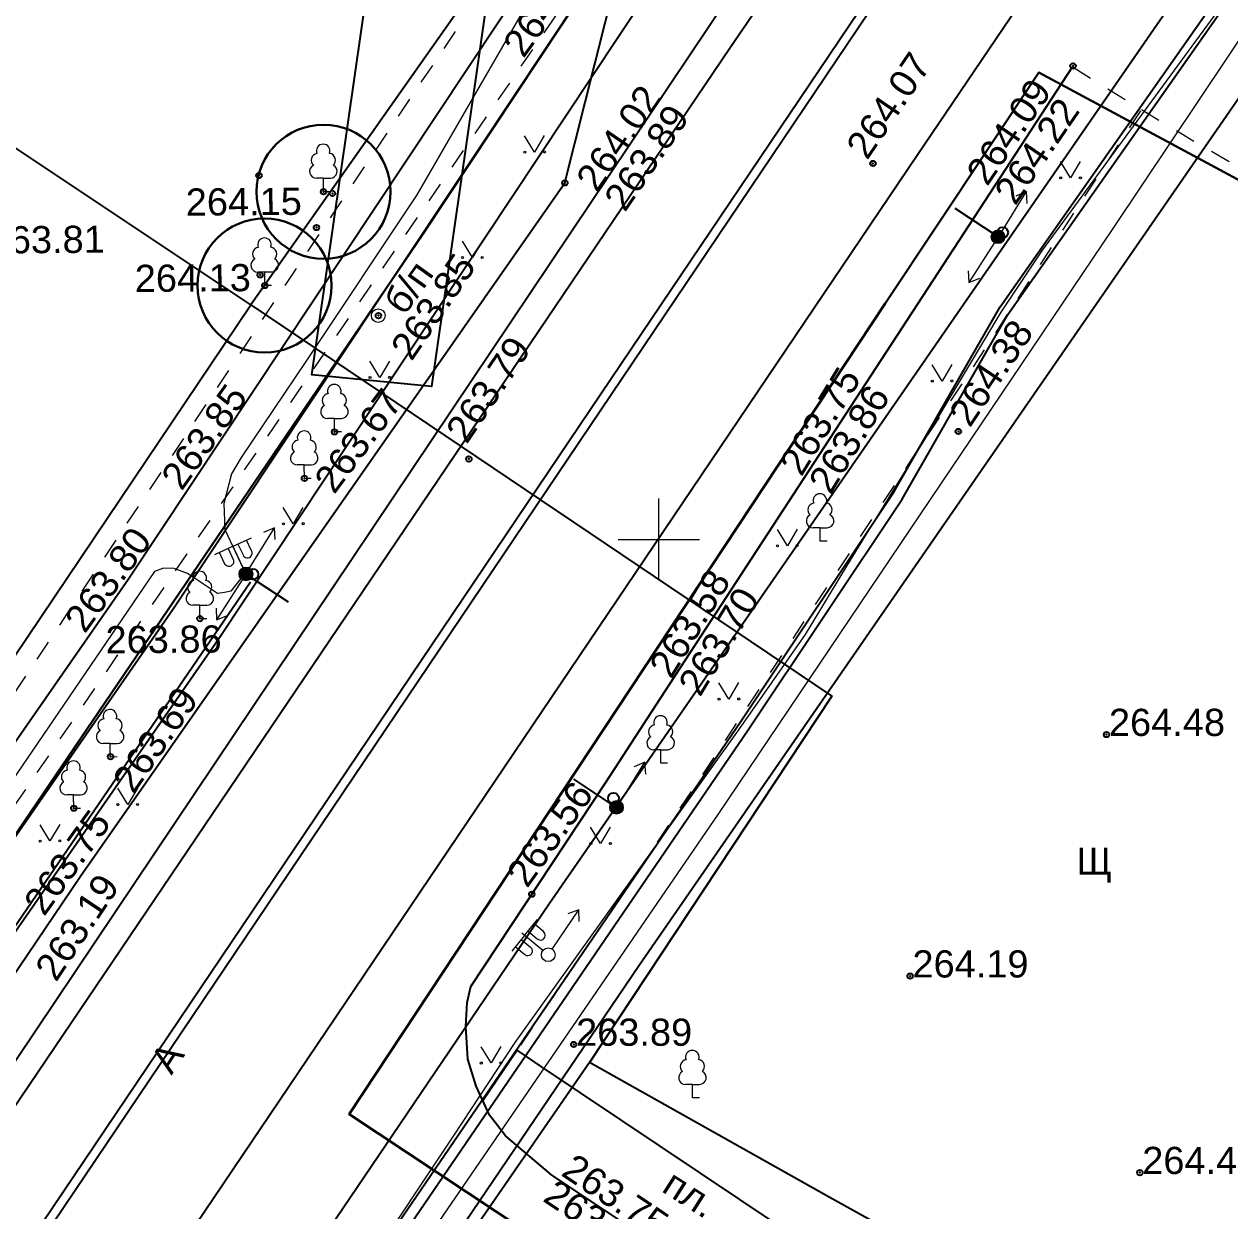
# Model space of a CAD drawing. Header units: metres. Extents: x -1448899 to 1563798, y -293564 to 398817.
# Drawn here: x 1533076.64 to 1533121.01, y 387375.3 to 387418.96 of the extents above; entities that cross this region are included whole.
import ezdxf

# ---------------------------------------------------------------- set-up
doc = ezdxf.new("R2010")
doc.units = ezdxf.units.M
doc.set_wipeout_variables(frame=1)
doc.header["$PDMODE"] = 32
doc.header["$PDSIZE"] = 0.2
doc.linetypes.add('atp_1.5x1.5', pattern=[3, 1.5, -1.5])
for name, color, linetype in [('C', 134, 'Continuous'), ('P', 94, 'Continuous'), ('T', 1, 'Continuous'), ('Z', 30, 'Continuous'), ('Автодорожное хозяйство', 7, 'Continuous'), ('Водопроводы', 7, 'Continuous'), ('Газопроводы', 7, 'Continuous'), ('Кабели низкого напряжения', 7, 'Continuous'), ('Кабели связи', 7, 'Continuous'), ('кадастр', 7, 'Continuous'), ('Объекты электропередачи', 7, 'Continuous'), ('Отметка', 7, 'Continuous'), ('Пикет', 7, 'Continuous'), ('Растительность', 7, 'Continuous'), ('Сетка координат', 7, 'Continuous')]:
    doc.layers.add(name, color=color, linetype=linetype)
doc.styles.get("Standard").update_dxf_attribs({"font": 'arial.ttf'})
doc.styles.add('Бм431', font='')
doc.styles.get('Бм431').set_extended_font_data('Bm431', italic=True)
doc.linetypes.add('atp_119_3', pattern='A,4,-2,[131,ltypeshp.shx,S=0.45,R=90,X=0.45,Y=-0.45],8,[131,ltypeshp.shx,S=0.45,R=-90,X=-0.45,Y=0.45],-2,4', length=20)
doc.linetypes.add('atp_122_g', pattern='A,2,-2,3,-0.6,["Г",Бм431,S=2,R=0,X=0,Y=-1],-2.8,3,-2,8,-2,8,-2,6', length=41.4)
doc.linetypes.add('atp_122_v', pattern='A,2,-2,3,-0.6,["В",Бм431,S=2,R=0,X=-0.5,Y=-1],-2,4,-2,8,-2,8,-2,6', length=41.6)
doc.linetypes.add('atp_133_t', pattern='A,4,[133,ltypeshp.shx,S=0.12,R=0,X=-0.12,Y=0],0,[133,ltypeshp.shx,S=0.25,R=0,X=-0.25,Y=0],4,-2', length=10)

# ---------------------------------------------------------------- blocks, each defined once
blk = doc.blocks.new('atp_390a')
at = {"color": 0, "linetype": 'ByBlock', "lineweight": -2}
for points in [[(0, 0.994), (-0.513, 0.994)], [(0, 0.994), (0.513, 0.994)], [(0, 0), (0, 0.994)], [(0.5, 0), (0, 0)]]:
    blk.add_lwpolyline(points, dxfattribs=at)
for centre, start, end in [((-0.394, 2.316), 97.94065, 227.81966), ((0, 3), 90, 202.24196), ((0, 3), 337.75804, 90), ((0.394, 2.316), 312.18034, 82.05935), ((-0.513, 1.494), 115.63459, 270), ((0.513, 1.494), 270, 64.36541)]:
    blk.add_arc(centre, 0.5, start, end, dxfattribs=at)
blk = doc.blocks.new('atp_106a')
at = {"color": 0, "linetype": 'ByBlock', "lineweight": -2}
blk.add_circle((0, 0), 0.5, dxfattribs=at)
blk = doc.blocks.new('atp_108a')
at = {"linetype": 'ByBlock', "lineweight": -2}
h = blk.add_hatch(color=0, dxfattribs=at)
edge = h.paths.add_edge_path()
edge.add_arc((0, 0), 0.12, 0, 360)
at = {"color": 0, "linetype": 'ByBlock', "lineweight": -2}
for radius in [0.5, 0.12]:
    blk.add_circle((0, 0), radius, dxfattribs=at)
blk = doc.blocks.new('atp_115c')
at = {"color": 0, "linetype": 'ByBlock', "lineweight": -2}
for points in [[(3.294, -0.503), (4, 0), (3.294, 0.503)], [(0.5, 0), (4, 0)]]:
    blk.add_lwpolyline(points, dxfattribs=at)
blk = doc.blocks.new('atp_110a')
at = {"color": 0, "linetype": 'ByBlock', "lineweight": -2}
for p, q in [((0, 2.25), (-1.5, 2.25)), ((0, 0.5), (0, 2.5)), ((0, 2.25), (1.5, 2.25))]:
    blk.add_line(p, q, dxfattribs=at)
for points in [[(-0.4, 2.25), (-0.4, 1.364, -1.040016), (-1.1, 1.364), (-1.1, 2.25)], [(0.4, 2.25), (0.4, 1.364, 1.040016), (1.1, 1.364), (1.1, 2.25)]]:
    blk.add_lwpolyline(points, format="xyb", dxfattribs=at)
blk = doc.blocks.new('atp_107a')
at = {"linetype": 'ByBlock', "lineweight": -2}
h = blk.add_hatch(color=0, dxfattribs=at)
edge = h.paths.add_edge_path()
edge.add_arc((0, 0), 0.5, 0, 360)
at = {"color": 0, "linetype": 'ByBlock', "lineweight": -2}
blk.add_circle((0, 0), 0.5, dxfattribs=at)
blk = doc.blocks.new('atp_416')
at = {"color": 0, "linetype": 'ByBlock', "lineweight": -2}
blk.add_lwpolyline([(0.723, 1.2), (0, 0), (-0.723, 1.2)], dxfattribs=at)
for centre in [(-0.723, 0), (0.723, 0)]:
    blk.add_circle(centre, 0.075, dxfattribs=at)
blk = doc.blocks.new('A$C0BB7152E')
at = {"layer": 'C', "linetype": 'Continuous'}
blk.add_lwpolyline([(1533010.15, 387296.5), (1533022.12, 387314.27), (1533032.71, 387330.02), (1533041.67, 387343.87), (1533043.84, 387347.18), (1533052.81, 387360.85), (1533073.87, 387392.13), (1533084.99, 387408.63), (1533106.37, 387394.23), (1533097.45, 387380.76), (1533085.37, 387363.26), (1533071.71, 387343.18), (1533064.43, 387332.52), (1533041.7, 387298.63)], dxfattribs=at)
at = {"layer": 'P', "linetype": 'Continuous'}
for points in [[(1533084.99, 387408.63), (1533076.04, 387414.59), (1533059.14, 387426.19), (1533052.51, 387431.33), (1533061.91, 387444.66), (1533063.48, 387447.29), (1533085.34, 387432.98), (1533096.55, 387425.06)], [(1533106.27, 387375.8), (1533097.45, 387380.76), (1533085.37, 387363.26), (1533071.71, 387343.18), (1533088.55, 387333.37), (1533104.41, 387356.92), (1533110.53, 387368.54), (1533111.02, 387369.26), (1533112.47, 387372.36)]]:
    blk.add_lwpolyline(points, close=True, dxfattribs=at)
at = {"layer": 'T', "linetype": 'Continuous'}
for points in [[(1532931.94, 387138.54), (1532961.82, 387183.01), (1532987.59, 387220.92), (1533011.38, 387258.11), (1533018.57, 387266.56), (1533023.77, 387275.33), (1533042.24, 387302.78), (1533044.69, 387305.28), (1533063.43, 387333.06), (1533068.13, 387338.83), (1533074.08, 387349.1), (1533083.72, 387364.36), (1533103.29, 387393), (1533108.95, 387401.48), (1533112.84, 387408.27), (1533130.12, 387432.87)], [(1532931.66, 387138.84), (1532961.54, 387183.3), (1532987.3, 387221.21), (1533011.1, 387258.41), (1533018.29, 387266.86), (1533023.48, 387275.61), (1533041.97, 387303.09), (1533044.42, 387305.59), (1533063.15, 387333.36), (1533067.85, 387339.13), (1533073.79, 387349.38), (1533083.44, 387364.65), (1533103.01, 387393.29), (1533108.66, 387401.76), (1533112.56, 387408.56), (1533129.83, 387433.17)], [(1533330.57, 387567.05), (1533274, 387556.26), (1533216.53, 387544.1), (1533193.93, 387536.43), (1533174.02, 387522.56), (1533148.19, 387484.78), (1533102.62, 387418.08), (1532923.45, 387153.07), (1532596.95, 386668.16), (1532501.82, 386525.68), (1532463.24, 386470.75), (1532364.18, 386323.11), (1532278.05, 386197.05), (1532195.94, 386075.2), (1532063.54, 385880.4), (1531928.37, 385674.27)], [(1531934.83, 385669.49), (1532071.49, 385875.31), (1532203.45, 386070.48), (1532286.31, 386192.02), (1532371.45, 386319.02), (1532470.86, 386466.5), (1532497.05, 386506.13), (1532602.58, 386664.36), (1532929.87, 387147.97), (1533109.5, 387414.14), (1533154.44, 387480.52), (1533178.92, 387517.57), (1533196.83, 387528.9), (1533218.91, 387532.64), (1533276.64, 387542.75), (1533333.71, 387553.63)], [(1532064.33, 385872.03), (1533175.95, 387529.37), (1533203.37, 387541.48)], [(1533216.73, 387532.26), (1533172.46, 387515.46), (1533167.14, 387509.68), (1533152.77, 387486.79), (1533098.63, 387406.47), (1533045.06, 387327.01), (1532998.78, 387258.35), (1532937.35, 387167.22), (1532873.99, 387071.58), (1532810.63, 386975.94), (1532667.81, 386765.52), (1532524.99, 386555.1), (1532479.89, 386488.38), (1532403.68, 386375.5), (1532346.97, 386290.94), (1532292.36, 386209.52), (1532231.58, 386118.89), (1532181.03, 386043.53), (1532122.68, 385957.78), (1533172.46, 387515.46)], [(1533162.43, 387515.89), (1533154.53, 387505.18), (1533111.68, 387441.91), (1533082.13, 387397.43), (1533060.27, 387365.97), (1533034.71, 387328.22), (1532997.57, 387271.25), (1532964.96, 387223.72), (1532933.37, 387176.37), (1532874.68, 387089.36), (1532843.38, 387040.66), (1532805.03, 386986.44), (1532776.13, 386943.81), (1532731.6, 386971.39), (1532708.71, 386938.73), (1532656.13, 386861.1), (1532653.98, 386858.22), (1532649.48, 386852.18), (1532588.17, 386895.63), (1532585.35, 386897.71), (1532581.82, 386900.16), (1532575.32, 386889.29)], [(1532765.03, 386934.85), (1532794.11, 386967.41), (1532818.17, 387003.22), (1532844.83, 387042.56), (1532871.41, 387081.94), (1532896.31, 387118.47), (1532921.55, 387156.25), (1532948, 387192.55), (1532970.65, 387229.72), (1532994.19, 387264.45), (1533016.33, 387297.19), (1533037.77, 387329.04), (1533061.42, 387364.03), (1533084.97, 387398.44)]]:
    blk.add_lwpolyline(points, dxfattribs=at)
for centre in [(1533112.65, 387411.29), (1533085.06, 387398.72), (1533098.33, 387390.48)]:
    blk.add_circle(centre, 0.2, dxfattribs=at)
at = {"layer": 'Z', "linetype": 'Continuous'}
for points in [[(1533710.26, 387285.68), (1533629.25, 387271.12), (1533488.73, 387243.43), (1533276.59, 387203.68), (1533212.06, 387524.79), (1533163.69, 387514.22), (1533156.17, 387504.03), (1533113.34, 387440.8), (1533083.78, 387396.31), (1533061.92, 387364.84), (1533036.38, 387327.12), (1532999.24, 387270.14), (1532966.62, 387222.6), (1532935.02, 387175.25), (1532876.35, 387088.27), (1532845.03, 387039.54), (1532806.68, 386985.3), (1532776.71, 386941.1), (1532732.15, 386968.69), (1532710.35, 386937.6), (1532656.87, 386858.62), (1532725.1, 386809.85)], [(1532931.71, 387177.49), (1532963.3, 387224.84), (1532995.91, 387272.36), (1533033.04, 387329.33), (1533058.61, 387367.1), (1533080.48, 387398.55), (1533110.02, 387443.02), (1533152.9, 387506.34), (1533159.62, 387515.45), (1533124.91, 387538.32), (1533068.35, 387576.42), (1532966.96, 387646.24), (1532837.59, 387734.1)], [(1533122.65, 387419.04), (1533119.66, 387420.83), (1533119.93, 387423.38), (1533106.41, 387428.47), (1533096.02, 387436.28), (1533091.63, 387405.62), (1533087.23, 387406.06), (1533091.96, 387438.98), (1533064.59, 387457.12), (1533022.06, 387485.81), (1532975.56, 387516.78), (1532937.66, 387542.26)], [(1533145.86, 387463.6), (1533120.26, 387421.74), (1533095.98, 387386.6), (1533066.88, 387343.67), (1533041.9, 387306.5), (1533012.85, 387260.72), (1533031.56, 387250.65), (1533052.11, 387238.11), (1533076.83, 387228.48), (1533100.29, 387219.49), (1533134.54, 387212.76)], [(1533137.96, 387313.8), (1533108.14, 387321.97), (1533071.41, 387343.23), (1533099.28, 387384.34), (1533122.61, 387418.07)]]:
    blk.add_lwpolyline(points, dxfattribs=at)
blk = doc.blocks.new('A$C0ab4c2d5')
at = {"color": 0, "linetype": 'ByBlock', "lineweight": -2}
for p, q in [((253.416, 111.46), (251.85, 112.513)), ((239.213, 90.578, 263.798), (237.646, 91.631, 263.798))]:
    blk.add_line(p, q, dxfattribs=at)
for points in [[(205.39, 78.293), (207.233, 77.396), (209.06, 76.716), (211.003, 76.385), (211.312, 76.332), (219.47, 88.2), (237.493, 113.565), (240.175, 123.875), (247.683, 135.018), (263.555, 152.559), (274.396, 168.492)], [(244.406, 71.876), (236.726, 77.064), (235.039, 78.531), (234.456, 79.288), (233.973, 80.36), (233.676, 81.362), (233.606, 82.561), (233.664, 83.447), (233.804, 84.035), (238.838, 91.524), (241.029, 94.828), (256.203, 117.691), (256.203, 117.691)], [(258.217, 66.193), (236.363, 81.073), (235.484, 81.676)]]:
    blk.add_lwpolyline(points)
blk.add_point((228.339, 111.994))
at = {"layer": 'Автодорожное хозяйство', "color": 7, "linetype": 'atp_1.5x1.5', "lineweight": 15, "ltscale": 0.5, "flags": 128}
blk.add_lwpolyline([(258.732, 116.1), (260.694, 114.901), (270.553, 109.053), (275.202, 106.51), (285.647, 102.18)], dxfattribs=at)
at = {"layer": 'Автодорожное хозяйство', "color": 7, "lineweight": 15, "ltscale": 0.5, "flags": 128}
blk.add_lwpolyline([(235.484, 81.676), (234.214, 79.824)], dxfattribs=at)
at = {"layer": 'Пикет', "color": 0}
for p in [(256.224, 117.722), (248.835, 114.194, 264.072), (226.238, 113.924, 264.146), (228.934, 113.248, 264.058), (237.493, 113.565), (226.252, 110.271, 264.132), (228.944, 104.472, 263.667), (251.901, 104.311, 264.381), (233.881, 103.438, 263.786), (227.825, 102.772, 263.847), (225.643, 99.273, 263.798), (223.942, 97.642, 263.858), (257.268, 93.116, 264.486), (220.611, 92.591, 263.693), (219.241, 90.703, 263.75), (236.071, 87.408), (249.968, 84.287, 264.193), (237.571, 81.871, 263.886), (258.368, 76.991, 264.497)]:
    blk.add_point(p, dxfattribs=at)
at = {"layer": 'кадастр', "rotation": 359.5536696139991}
blk.add_blockref('A$C0BB7152E', (-1535830.425, -375345.193), dxfattribs=at)
at = {"layer": 'Объекты электропередачи', "color": 7, "linetype": 'Continuous', "lineweight": 15}
for p, xscale, yscale, zscale, rotation in [((253.414, 111.419, 264.143), 0.5000000000000002, 0.5000000000000002, 0.5000000000000002, 57.87366542912334), ((253.416, 111.46, 264.143), 0.4999999999999994, 0.4999999999999994, 0.4999999999999994, 236.9661055709626), ((239.21, 90.537, 527.941), 0.5000000000000002, 0.5000000000000002, 0.5000000000000002, 57.87366542912334)]:
    blk.add_blockref('atp_115c', p, dxfattribs=dict(at, xscale=xscale, yscale=yscale, zscale=zscale, rotation=rotation))
at = {"layer": 'Объекты электропередачи', "color": 7, "linetype": 'Continuous', "lineweight": 15, "xscale": 0.5, "yscale": 0.5, "zscale": 0.5}
for p in [(253.416, 111.46), (239.213, 90.578, 263.798)]:
    blk.add_blockref('atp_107a', p, dxfattribs=at)
at = {"layer": 'Растительность', "color": 7, "linetype": 'Continuous', "lineweight": 15}
for name, p, xscale, yscale, zscale in [('atp_390a', (228.609, 113.311, 263.98), 0.5, 0.5, 0.5), ('atp_416', (236.387, 114.71), 0.5, 0.5, 0.5), ('atp_416', (256.101, 113.607), 0.4999999999999999, 0.4999999999999999, 0.4999999999999999), ('atp_390a', (226.422, 109.878, 264), 0.5, 0.5, 0.5), ('atp_416', (234.067, 110.849), 0.5, 0.5, 0.5), ('atp_416', (230.628, 106.463), 0.5, 0.5, 0.5), ('atp_416', (251.317, 106.169), 0.5, 0.5, 0.5), ('atp_390a', (228.947, 104.472), 0.5, 0.5, 0.5), ('atp_390a', (227.823, 102.769), 0.5, 0.5, 0.5), ('atp_390a', (246.787, 100.309), 0.5, 0.5, 0.5), ('atp_416', (227.399, 101.106), 0.5, 0.5, 0.5), ('atp_416', (245.576, 100.157), 0.5, 0.5, 0.5), ('atp_390a', (223.94, 97.636), 0.5, 0.5, 0.5), ('atp_416', (243.379, 94.532), 0.5, 0.5, 0.5), ('atp_390a', (220.599, 92.576), 0.5, 0.5, 0.5), ('atp_390a', (240.857, 92.189), 0.5, 0.5, 0.5), ('atp_390a', (219.241, 90.696), 0.5, 0.5, 0.5), ('atp_416', (221.229, 90.823, 263.693), 0.5, 0.5, 0.5), ('atp_416', (218.357, 89.505), 0.5, 0.5, 0.5), ('atp_416', (238.616, 89.253), 0.5, 0.5, 0.5), ('atp_416', (234.526, 81.213), 0.5, 0.5, 0.5), ('atp_390a', (241.932, 79.869), 0.5, 0.5, 0.5)]:
    blk.add_blockref(name, p, dxfattribs=dict(at, xscale=xscale, yscale=yscale, zscale=zscale))
at = {"layer": 'Отметка'}
for s, rotation, p in [('264.14', 53.9102, (236.005, 118.131, 264.143)), ('264.07', 55.3062, (248.619, 114.288, 264.072)), ('264.09', 55.178, (253.03, 113.288, 262.952)), ('264.02', 55.178, (238.668, 113.163)), ('263.89', 55.178, (239.694, 112.441)), ('264.22', 55.178, (254.057, 112.566, 262.952)), ('263.85', 55.1669, (231.799, 107.02, 263.85)), ('264.38', 55.6445, (252.324, 104.416, 264.381)), ('263.79', 55.265, (233.804, 103.953, 263.786)), ('263.75', 58.1006, (246.111, 102.658, 262.952)), ('263.85', 54.2326, (223.303, 102.312, 263.847)), ('263.67', 52.5754, (228.914, 102.145, 263.667)), ('263.86', 58.1006, (247.173, 101.989, 262.952)), ('263.80', 53.628, (219.699, 97.093, 263.798)), ('263.58', 58.1006, (241.255, 95.253, 262.952)), ('263.70', 58.1006, (242.317, 94.584, 262.952)), ('263.69', 54.8079, (221.44, 91.172, 263.693)), ('264.48', 359.5537, (257.354, 93.065, 264.486)), ('263.56', 54.0687, (235.901, 87.601, 263.556)), ('263.75', 53.7119, (218.12, 86.7, 263.75)), ('Щ', 359.5537, (256.119, 87.967, 264.486)), ('263.19', 55.8541, (218.542, 84.283, 263.192)), ('264.19', 359.5537, (250.054, 84.236, 264.193)), ('263.89', 359.5537, (237.657, 81.82, 263.886)), ('А', 56.0448, (222.761, 80.834)), ('263.75', 325.7894, (237.026, 77.082)), ('264.49', 359.5537, (258.454, 76.94, 264.497)), ('263.60', 325.7894, (236.346, 76.143)), ('пл.', 327.0033, (240.719, 76.459))]:
    blk.add_text(s, height=1, rotation=rotation, dxfattribs=at).set_placement(p)
for s, p in [('264.15', (223.535, 112.468, 264.146)), ('263.81', (216.273, 111.131, 263.81)), ('264.13', (221.637, 109.675, 264.132)), ('263.86', (220.458, 96.391, 263.858))]:
    blk.add_text(s, height=1, dxfattribs=at).set_placement(p)
at = {"layer": 'Объекты электропередачи', "color": 7, "linetype": 'Continuous', "lineweight": 15, "xscale": 0.5, "yscale": 0.5, "zscale": 0.5}
blk.add_blockref('atp_106a', (230.587, 108.738), dxfattribs=at)
at = {"layer": 'Объекты электропередачи', "color": 7, "linetype": 'Continuous', "lineweight": 15, "xscale": 0.5000000000000002, "yscale": 0.5000000000000002, "zscale": 0.5000000000000002, "rotation": 301.3259668513361}
blk.add_blockref('atp_108a', (225.642, 99.269, 264.143), dxfattribs=at)
at = {"color": 0, "linetype": 'ByBlock', "lineweight": -2}
blk.add_line((227.208, 98.216, 264.143), (225.642, 99.269, 264.143), dxfattribs=at)
at = {"layer": 'Автодорожное хозяйство', "color": 7, "linetype": 'atp_1.5x1.5', "lineweight": 15, "ltscale": 0.5, "flags": 128}
blk.add_lwpolyline([(215.417, 92.467), (228.588, 111.968), (237.868, 125.54), (238.82, 130.966), (240.919, 133.795), (246.134, 137.893), (257.511, 153.544)], dxfattribs=at)
at = {"layer": 'Водопроводы', "linetype": 'atp_122_v', "lineweight": 30, "ltscale": 0.5, "flags": 128}
blk.add_lwpolyline([(232.198, 70.094), (235.735, 75.027), (229.286, 79.367), (249.24, 109.034), (254.962, 117.488), (279.882, 103.845), (285.892, 101.941)], dxfattribs=at)
at = {"layer": 'Газопроводы', "linetype": 'atp_122_g', "lineweight": 30, "ltscale": 0.5, "flags": 128}
blk.add_lwpolyline([(174.242, 27.994), (191.245, 52.808), (196.919, 60.996), (213.696, 84.855), (232.265, 111.739), (245.161, 130.843), (258.315, 150.259), (270.511, 168.055)], dxfattribs=at)
at = {"layer": 'Кабели низкого напряжения', "linetype": 'atp_119_3', "lineweight": 15, "ltscale": 0.5, "flags": 128}
for points in [[(193.991, 19.994), (203.357, 33.952), (210.283, 44.337), (217.085, 54.408), (220.256, 59.136), (223.431, 64.223), (233.115, 78.531), (235.421, 81.963), (243.736, 93.398), (246.212, 96.886), (247.797, 99.451), (250.995, 104.556), (253.512, 108.69), (255.024, 110.922), (263.211, 121.907), (269.124, 130.595), (274.645, 138.518), (281.588, 148.463), (285.451, 154.056)], [(237.26, 122.594), (236.905, 121.442), (232.036, 113.171), (227.906, 107.072), (225.508, 103.554), (225.137, 102.964), (224.855, 101.871), (224.883, 100.913), (225.629, 99.286)], [(225.449, 99.109), (225.089, 98.642), (224.846, 98.601), (224.595, 98.559), (223.491, 99.304), (223.008, 99.497), (222.618, 99.503), (222.276, 99.383), (219.104, 94.8), (212.098, 84.698), (205.234, 74.801), (200.271, 67.643), (200.069, 67.351), (200.068, 67.081), (200.162, 66.796), (200.421, 66.462), (201.033, 66.036), (202.208, 65.218), (202.287, 65.117), (202.485, 64.79), (202.22, 64.08), (201.633, 63.899), (199.61, 65.371), (199.318, 65.374), (199.021, 65.33), (194.713, 59.172), (189.324, 51.288), (184.182, 43.928), (175.967, 31.989), (175.914, 31.702), (178.174, 29.98), (176.868, 30.29), (175.77, 30.898), (175.358, 30.895), (175.169, 30.789)]]:
    blk.add_lwpolyline(points, dxfattribs=at)
at = {"layer": 'Кабели связи', "linetype": 'atp_133_t', "lineweight": 15, "flags": 128}
blk.add_lwpolyline([(286.368, 153.382), (274.747, 136.86), (257.637, 111.737), (242.934, 90.289), (224.146, 63.336), (207.22, 38.52), (194.03, 19.285)], dxfattribs=at)
at = {"layer": 'Пикет', "color": 0}
blk.add_point((230.595, 108.737, 263.85), dxfattribs=at)
at = {"layer": 'Объекты электропередачи', "color": 7, "linetype": 'Continuous', "lineweight": 15}
for name, xscale, yscale, zscale, rotation in [('atp_115c', 0.5000000000000002, 0.5000000000000002, 0.5000000000000002, 57.87366542912334), ('atp_110a', 0.5, 0.5, 0.5, 24.45325562013044), ('atp_115c', 0.4999999999999994, 0.4999999999999994, 0.4999999999999994, 236.9661055709626)]:
    blk.add_blockref(name, (225.642, 99.269, 264.143), dxfattribs=dict(at, xscale=xscale, yscale=yscale, zscale=zscale, rotation=rotation))
at = {"layer": 'Объекты электропередачи', "color": 7, "linetype": 'Continuous', "lineweight": 15, "xscale": 0.5, "yscale": 0.5, "zscale": 0.5}
blk.add_blockref('atp_107a', (225.643, 99.273, 263.798), dxfattribs=at)
at = {"layer": 'Отметка'}
blk.add_text('б/п', height=1, rotation=53.9949, dxfattribs=at).set_placement((231.542, 108.692, 263.85))
at = {"layer": 'Объекты электропередачи', "color": 7, "linetype": 'Continuous', "lineweight": 15, "xscale": 0.5, "yscale": 0.5, "zscale": 0.5}
blk.add_blockref('atp_106a', (236.659, 85.176), dxfattribs=at)
at = {"layer": 'Автодорожное хозяйство', "color": 7, "linetype": 'atp_1.5x1.5', "lineweight": 15, "ltscale": 0.5, "flags": 128}
for points in [[(207.617, 77.257), (238.463, 121.519), (239.911, 123.634)], [(256.233, 117.672), (258.722, 116.101), (253.109, 107.652), (241.408, 90.319), (235.484, 81.676)]]:
    blk.add_lwpolyline(points, dxfattribs=at)
at = {"layer": 'Объекты электропередачи', "color": 7, "linetype": 'Continuous', "lineweight": 15, "xscale": 0.5, "yscale": 0.5, "zscale": 0.5}
for name, rotation in [('atp_110a', 50.28799834889257), ('atp_115c', 55.2888477054702)]:
    blk.add_blockref(name, (236.659, 85.176), dxfattribs=dict(at, rotation=rotation))
blk = doc.blocks.new('atp_012')
at = {"color": 0, "linetype": 'ByBlock', "lineweight": -2}
for points in [[(0, -3), (0, 3)], [(-3, 0), (3, 0)]]:
    blk.add_lwpolyline(points, dxfattribs=at)

msp = doc.modelspace()

# ---------------------------------------------------------------- block references
at = {"layer": 'Газопроводы', "rotation": 0.4463303860005405}
msp.add_blockref('A$C0ab4c2d5', (1532859.941, 387297.702), dxfattribs=at)

# ---------------------------------------------------------------- next in the draw order: linework, layer by layer
at = {"color": 3, "lineweight": 30}
for centre in [(1533087.66, 387412.79, 263.98), (1533085.489, 387409.34)]:
    msp.add_circle(centre, 2.466, dxfattribs=at)
at = {"layer": 'Газопроводы', "color": 6, "lineweight": 200}
msp.add_circle((1532929.516, 387447.663), 11368.91, dxfattribs=at)
at = {"layer": 'Пикет', "color": 160}
for p in [(1533087.66, 387412.79, 263.98), (1533085.5, 387409.34, 264)]:
    msp.add_point(p, dxfattribs=at)

# ---------------------------------------------------------------- next in the draw order: block references
at = {"layer": 'Сетка координат', "color": 92, "linetype": 'Continuous', "lineweight": 15, "xscale": 0.5, "yscale": 0.5, "zscale": 0.5}
msp.add_blockref('atp_012', (1533100, 387400), dxfattribs=at)

doc.saveas('drawing.dxf')
